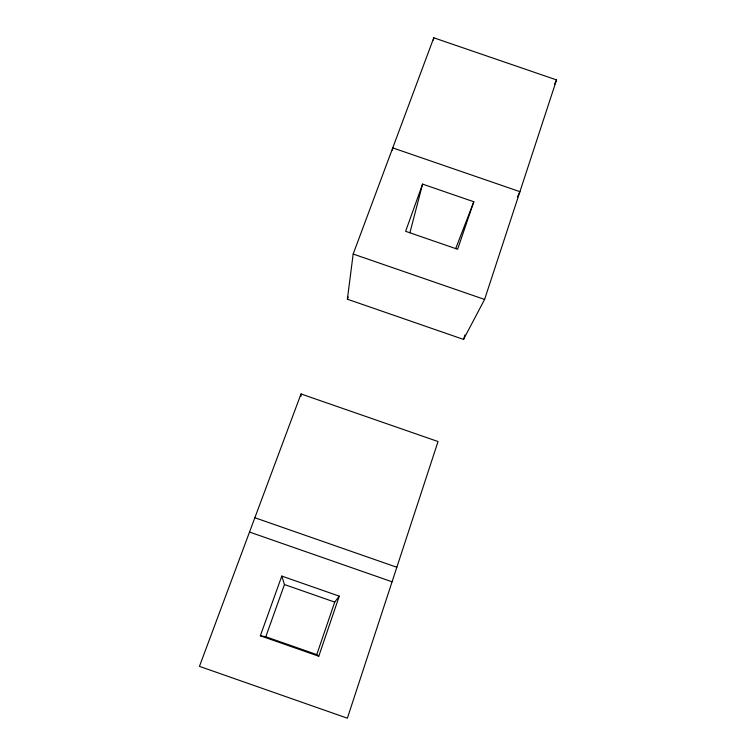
<?xml version="1.0" encoding="UTF-8"?>
<svg xmlns="http://www.w3.org/2000/svg" width="756" height="756" viewBox="0 0 756 756"><rect width="100%" height="100%" fill="white"/><g stroke="black" fill="none" stroke-linecap="round" stroke-linejoin="round"><path stroke-width="1.13" d="M347.373 299.206L353.175 254.035L433.793 37.8L556.548 79.909L484.596 299.452L463.522 339.406L347.373 299.206L348.176 297.004M392.345 150.16L392.751 147.883L519.92 191.674L517.369 196.976M433.301 40.077L433.793 37.8M409.913 232.791L422.576 184.095L473.814 201.757L457.607 249.253L405.622 231.308L422.576 184.095M463.522 339.406L464.987 334.955M318.777 656.236L316.773 654.601L334.719 602.097L339.264 596.153L281.79 576.081L260.338 635.787L318.777 656.236L339.264 596.153M260.338 635.787L265.791 636.76L284.464 584.539L281.79 576.081M301.011 393.952L199.452 666.357L347.373 718.2L438.036 441.532L301.011 393.952L301.03 396.257M455.707 248.592L473.814 201.757M554.639 84.152L556.548 79.909M353.175 254.035L484.596 299.452M254.866 517.737L396.834 567.255M249.527 532.054L392.071 581.789M284.464 584.539L334.719 602.097M265.791 636.76L316.773 654.601"/></g></svg>
